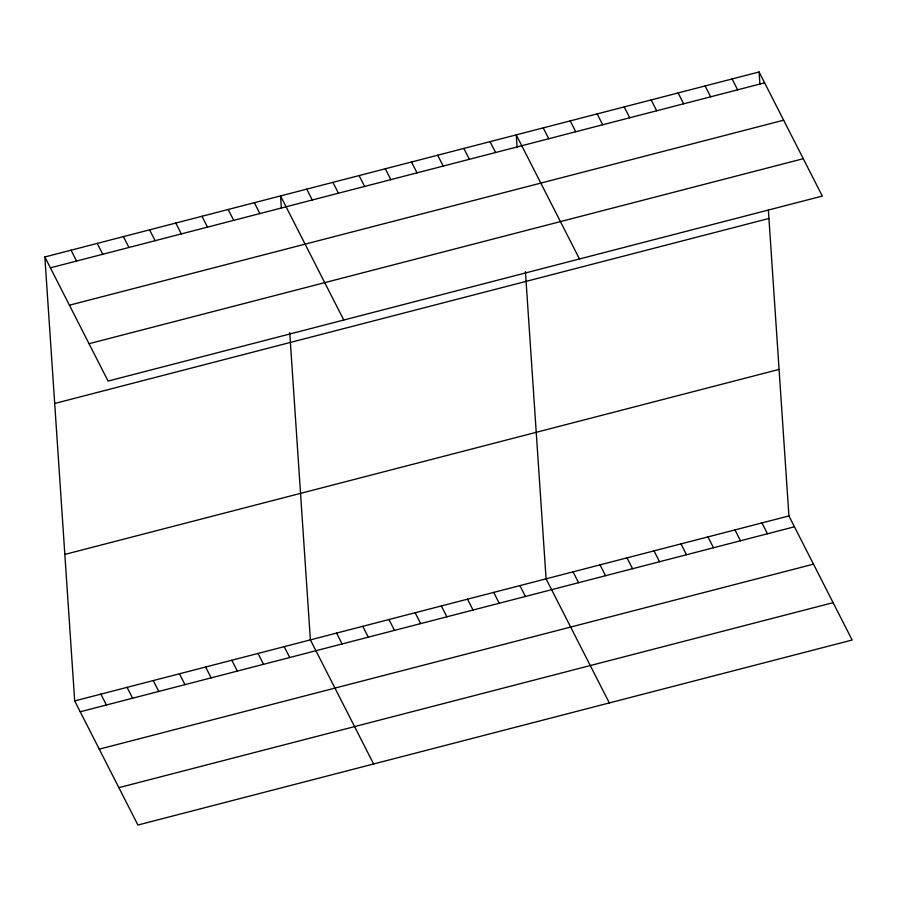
<?xml version="1.0" encoding="UTF-8"?>
<svg xmlns="http://www.w3.org/2000/svg" width="897" height="897" viewBox="0 0 897 897"><rect width="100%" height="100%" fill="white"/><g stroke="black" fill="none" stroke-linecap="round" stroke-linejoin="round"><path stroke-width="1.35" d="M44.85 256.968L759.075 71.973L822.314 196.073L108.077 381.068L44.85 256.968L74.686 700.927L137.914 825.027L852.15 640.032L788.923 515.932L768.37 210.111M50.378 267.833L764.614 82.827M69.417 305.193L783.653 120.198M89.038 343.697L803.275 158.702M54.695 403.482L768.931 218.476M64.842 554.424L779.067 369.418M74.686 700.927L788.923 515.932M80.214 711.781L794.45 526.786M99.264 749.152L813.489 564.157M118.875 787.656L833.111 602.661M732.098 78.958L737.626 89.812M705.12 85.944L710.648 96.809M678.132 92.94L683.671 103.794M651.155 99.926L656.682 110.779M624.166 106.911L629.705 117.776M597.189 113.908L602.717 124.761M570.212 120.893L575.739 131.747M761.934 522.917L767.473 533.771M543.223 127.879L548.751 138.743M734.957 529.903L740.485 540.768M579.473 258.975L516.246 134.875L517.087 147.433M707.968 536.899L713.507 547.753M490.054 141.659L495.581 152.512M680.991 543.885L686.519 554.738M463.861 148.442L469.4 159.296M654.014 550.87L659.542 561.735M437.68 155.226L443.208 166.08M627.025 557.867L632.553 568.72M411.488 162.009L417.015 172.863M600.048 564.852L605.576 575.706M385.295 168.793L390.834 179.647M573.06 571.838L578.599 582.691M359.114 175.577L364.642 186.43M609.31 702.923L546.082 578.834L525.429 271.612M332.922 182.36L338.449 193.214M519.89 585.618L525.418 596.471M306.729 189.144L312.268 199.997M493.709 592.401L499.237 603.255M343.775 320.016L280.548 195.927L281.389 208.485M467.516 599.185L473.044 610.038M254.356 202.711L259.883 213.564M441.324 605.968L446.863 616.822M228.174 209.494L233.702 220.348M415.143 612.752L420.671 623.606M201.982 216.267L207.51 227.132M388.95 619.535L394.478 630.389M175.79 223.05L181.329 233.915M362.758 626.319L368.297 637.173M149.608 229.834L155.136 240.699M336.577 633.091L342.105 643.956M123.416 236.617L128.944 247.482M373.612 763.975L310.384 639.875L289.731 332.664M97.224 243.401L102.763 254.266M284.192 646.659L289.731 657.523M71.042 250.185L76.57 261.049M258.011 653.442L263.539 664.307M231.818 660.226L237.346 671.091M205.626 667.009L211.165 677.874M179.445 673.793L184.973 684.658M153.252 680.576L158.78 691.441M127.06 687.36L132.599 698.214M100.879 694.143L106.407 704.997M759.075 71.973L759.927 84.531"/></g></svg>
